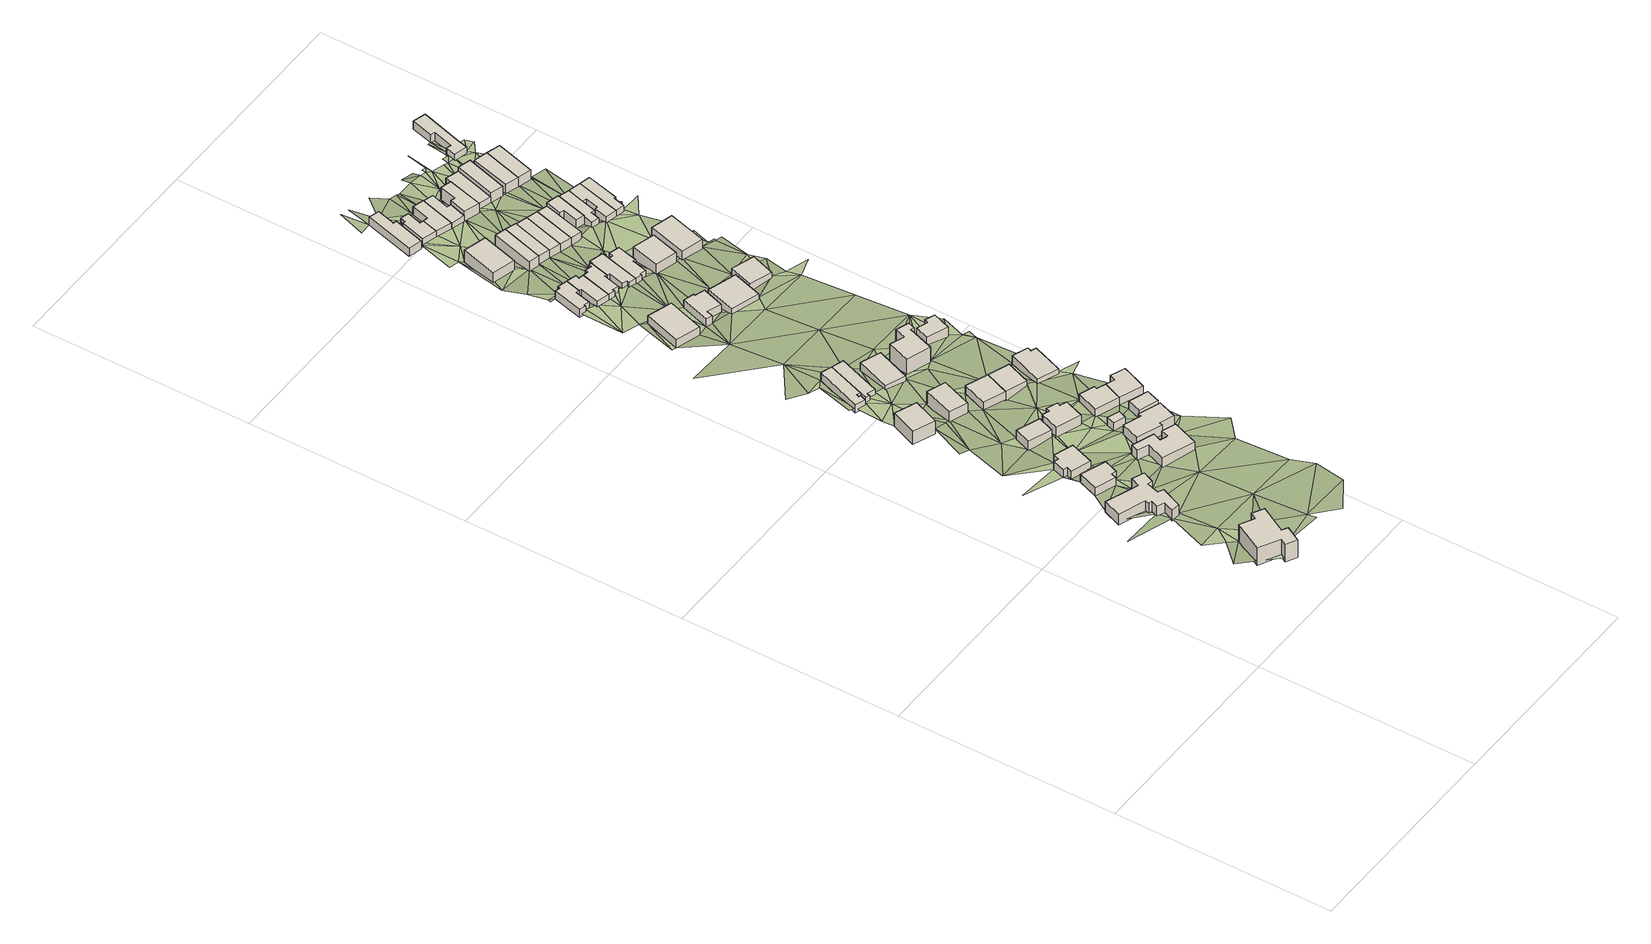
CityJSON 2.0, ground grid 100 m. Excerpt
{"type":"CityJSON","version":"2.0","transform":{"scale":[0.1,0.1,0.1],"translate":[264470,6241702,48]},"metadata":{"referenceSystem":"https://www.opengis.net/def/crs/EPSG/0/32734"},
"CityObjects":{
"building1":{"type":"Building","attributes":{"address":"32 Rhodes Avenue University Estate Cape Town","building":"house","building:levels":"2","footprint":{"type":"Polygon"},"plus_code":"C5XRX7X3+XRR","ground_height":86.03,"building_height":6.9,"roof_height":92.93},"geometry":[{"type":"Solid","lod":"1","boundaries":[[[[0,1,2,3]],[[1,4,5,2]],[[4,6,7,5]],[[6,8,9,7]],[[8,10,11,9]],[[10,12,13,11]],[[12,14,15,13]],[[14,16,17,15]],[[16,18,19,17]],[[18,0,3,19]],[[3,2,5,7,9,11,13,15,17,19]],[[18,16,14,12,10,8,6,4,1,0]]]]}]},
"building2":{"type":"Building","attributes":{"address":"7 Beatty Road University Estate Cape Town","building":"house","building:levels":"1","footprint":{"type":"Polygon"},"plus_code":"C5XHX7XQ+XGV","ground_height":82.44,"building_height":4.1,"roof_height":86.54},"geometry":[{"type":"Solid","lod":"1","boundaries":[[[[20,21,22,23]],[[21,24,25,22]],[[24,26,27,25]],[[26,28,29,27]],[[28,30,31,29]],[[30,32,33,31]],[[32,34,35,33]],[[34,36,37,35]],[[36,38,39,37]],[[38,40,41,39]],[[40,42,43,41]],[[42,44,45,43]],[[44,46,47,45]],[[46,48,49,47]],[[48,50,51,49]],[[50,20,23,51]],[[23,22,25,27,29,31,33,35,37,39,41,43,45,47,49,51]],[[50,48,46,44,42,40,38,36,34,32,30,28,26,24,21,20]]]]}]},
"building3":{"type":"Building","attributes":{"address":"5 Beatty Road University Estate Cape Town","building":"house","building:levels":"1","footprint":{"type":"Polygon"},"plus_code":"C5XPX7XQ+XGV","ground_height":81.12,"building_height":4.1,"roof_height":85.22},"geometry":[{"type":"Solid","lod":"1","boundaries":[[[[52,53,54,55]],[[53,56,57,54]],[[56,58,59,57]],[[58,60,61,59]],[[60,62,63,61]],[[62,52,55,63]],[[55,54,57,59,61,63]],[[62,60,58,56,53,52]]]]}]},
"building4":{"type":"Building","attributes":{"address":"3 Beatty Road University Estate Cape Town","building":"house","building:levels":"1","footprint":{"type":"Polygon"},"plus_code":"C5XRXXX8+XFR","ground_height":79.48,"building_height":4.1,"roof_height":83.58},"geometry":[{"type":"Solid","lod":"1","boundaries":[[[[64,65,66,67]],[[65,68,69,66]],[[68,70,71,69]],[[70,72,73,71]],[[72,74,75,73]],[[74,76,77,75]],[[76,78,79,77]],[[78,64,67,79]],[[67,66,69,71,73,75,77,79]],[[78,76,74,72,70,68,65,64]]]]}]},
"building5":{"type":"Building","attributes":{"address":"37 Ritchie Street University Estate Cape Town","building":"house","building:levels":"1","footprint":{"type":"Polygon"},"plus_code":"C5X9XPXC+X7X","ground_height":74.91,"building_height":4.1,"roof_height":79.01},"geometry":[{"type":"Solid","lod":"1","boundaries":[[[[80,81,82,83]],[[81,84,85,82]],[[84,86,87,85]],[[86,80,83,87]],[[83,82,85,87]],[[86,84,81,80]]]]}]},
"building6":{"type":"Building","attributes":{"address":"1 Beatty Road University Estate Cape Town","building":"house","building:levels":"1","footprint":{"type":"Polygon"},"plus_code":"C6X6XJXR+XRR","ground_height":77.39,"building_height":4.1,"roof_height":81.49},"geometry":[{"type":"Solid","lod":"1","boundaries":[[[[88,89,90,91]],[[89,92,93,90]],[[92,94,95,93]],[[94,88,91,95]],[[91,90,93,95]],[[94,92,89,88]]]]}]},
"building7":{"type":"Building","attributes":{"address":"4 Haig Road University Estate Cape Town","building":"house","building:levels":"1","footprint":{"type":"Polygon"},"plus_code":"C7X7XCXH+XGV","ground_height":80.32,"building_height":4.1,"roof_height":84.42},"geometry":[{"type":"Solid","lod":"1","boundaries":[[[[96,97,98,99]],[[97,100,101,98]],[[100,102,103,101]],[[102,104,105,103]],[[104,106,107,105]],[[106,108,109,107]],[[108,110,111,109]],[[110,112,113,111]],[[112,114,115,113]],[[114,96,99,115]],[[99,98,101,103,105,107,109,111,113,115]],[[114,112,110,108,106,104,102,100,97,96]]]]}]},
"building8":{"type":"Building","attributes":{"address":"39 Hackney Lane University Estate Cape Town","building":"house","building:levels":"1","footprint":{"type":"Polygon"},"plus_code":"C6XRXCXP+XRR","ground_height":78.95,"building_height":4.1,"roof_height":83.05},"geometry":[{"type":"Solid","lod":"1","boundaries":[[[[116,117,118,119]],[[117,120,121,118]],[[120,122,123,121]],[[122,124,125,123]],[[124,126,127,125]],[[126,128,129,127]],[[128,130,131,129]],[[130,116,119,131]],[[119,118,121,123,125,127,129,131]],[[130,128,126,124,122,120,117,116]]]]}]},
"building9":{"type":"Building","attributes":{"address":"12 Selbourne Road University Estate Cape Town","building":"house","building:levels":"1","footprint":{"type":"Polygon"},"plus_code":"C5XJXHXW+XGW","ground_height":69.64,"building_height":4.1,"roof_height":73.74},"geometry":[{"type":"Solid","lod":"1","boundaries":[[[[132,133,134,135]],[[133,136,137,134]],[[136,138,139,137]],[[138,140,141,139]],[[140,142,143,141]],[[142,144,145,143]],[[144,146,147,145]],[[146,132,135,147]],[[135,134,137,139,141,143,145,147]],[[146,144,142,140,138,136,133,132]]]]}]},
"building10":{"type":"Building","attributes":{"address":"39 Ritchie Street University Estate Cape Town","building":"house","building:levels":"1","footprint":{"type":"Polygon"},"plus_code":"C6X5XXX8+XQR","ground_height":74.91,"building_height":4.1,"roof_height":79.01},"geometry":[{"type":"Solid","lod":"1","boundaries":[[[[148,149,150,151]],[[149,152,153,150]],[[152,154,155,153]],[[154,148,151,155]],[[151,150,153,155]],[[154,152,149,148]]]]}]},
"building11":{"type":"Building","attributes":{"building":"garage","building:levels":"1","footprint":{"type":"Polygon"},"plus_code":"C7X8XVX8+XWV","ground_height":78.95,"building_height":4.1,"roof_height":83.05},"geometry":[{"type":"Solid","lod":"1","boundaries":[[[[156,157,158,159]],[[157,160,161,158]],[[160,162,163,161]],[[162,156,159,163]],[[159,158,161,163]],[[162,160,157,156]]]]}]},
"building12":{"type":"Building","attributes":{"address":"2 Haig Road University Estate Cape Town","building":"house","building:levels":"1","footprint":{"type":"Polygon"},"plus_code":"C7XHX3XQ+XHX","ground_height":80.32,"building_height":4.1,"roof_height":84.42},"geometry":[{"type":"Solid","lod":"1","boundaries":[[[[164,165,166,167]],[[165,168,169,166]],[[168,170,171,169]],[[170,172,173,171]],[[172,174,175,173]],[[174,176,177,175]],[[176,178,179,177]],[[178,164,167,179]],[[167,166,169,171,173,175,177,179]],[[178,176,174,172,170,168,165,164]]]]}]},
"building13":{"type":"Building","attributes":{"address":"14 Selbourne Road University Estate Cape Town","building":"house","building:levels":"1","footprint":{"type":"Polygon"},"plus_code":"C5XWX3XW+X7W","ground_height":69.64,"building_height":4.1,"roof_height":73.74},"geometry":[{"type":"Solid","lod":"1","boundaries":[[[[132,146,147,135]],[[146,180,181,147]],[[180,182,183,181]],[[182,184,185,183]],[[184,186,187,185]],[[186,188,189,187]],[[188,132,135,189]],[[135,147,181,183,185,187,189]],[[188,186,184,182,180,146,132]]]]}]},
"building14":{"type":"Building","attributes":{"address":"41 Ritchie Street University Estate Cape Town","building":"house","building:levels":"1","footprint":{"type":"Polygon"},"plus_code":"C6XRXWXW+XPV","ground_height":74.14,"building_height":4.1,"roof_height":78.24},"geometry":[{"type":"Solid","lod":"1","boundaries":[[[[190,191,192,193]],[[191,194,195,192]],[[194,196,197,195]],[[196,190,193,197]],[[193,192,195,197]],[[196,194,191,190]]]]}]},
"building15":{"type":"Building","attributes":{"address":"16 Selbourne Road University Estate Cape Town","building":"house","building:levels":"1","footprint":{"type":"Polygon"},"plus_code":"C6XCXRXQ+X9X","ground_height":68.85,"building_height":4.1,"roof_height":72.95},"geometry":[{"type":"Solid","lod":"1","boundaries":[[[[198,199,200,201]],[[199,202,203,200]],[[202,204,205,203]],[[204,198,201,205]],[[201,200,203,205]],[[204,202,199,198]]]]}]},
"building16":{"type":"Building","attributes":{"address":"40 Hackney Lane University Estate Cape Town","building":"house","building:levels":"1","footprint":{"type":"Polygon"},"plus_code":"C7XPX6X4+X9W","ground_height":77.82,"building_height":4.1,"roof_height":81.92},"geometry":[{"type":"Solid","lod":"1","boundaries":[[[[206,207,208,209]],[[207,210,211,208]],[[210,212,213,211]],[[212,214,215,213]],[[214,216,217,215]],[[216,206,209,217]],[[209,208,211,213,215,217]],[[216,214,212,210,207,206]]]]}]},
"building17":{"type":"Building","attributes":{"address":"University Estate Cape Town","building":"house","building:levels":"1","footprint":{"type":"Polygon"},"plus_code":"C8X3X9XQ+XFX","ground_height":77.82,"building_height":4.1,"roof_height":81.92},"geometry":[{"type":"Solid","lod":"1","boundaries":[[[[218,219,220,221]],[[219,222,223,220]],[[222,224,225,223]],[[224,218,221,225]],[[221,220,223,225]],[[224,222,219,218]]]]}]},
"building18":{"type":"Building","attributes":{"address":"43 Ritchie Street University Estate Cape Town","building":"house","building:levels":"1","footprint":{"type":"Polygon"},"plus_code":"C7X8XMX6+XPW","ground_height":74.14,"building_height":4.1,"roof_height":78.24},"geometry":[{"type":"Solid","lod":"1","boundaries":[[[[226,227,197,193]],[[227,228,229,197]],[[228,230,231,229]],[[230,226,193,231]],[[193,197,229,231]],[[230,228,227,226]]]]}]},
"building19":{"type":"Building","attributes":{"address":"Devonshire Street Woodstock Cape Town","building":"house","building:levels":"1","footprint":{"type":"Polygon"},"plus_code":"C5XMX8X3+X3X","ground_height":61.88,"building_height":4.1,"roof_height":65.98},"geometry":[{"type":"Solid","lod":"1","boundaries":[[[[232,233,234,235]],[[233,236,237,234]],[[236,238,239,237]],[[238,232,235,239]],[[235,234,237,239]],[[238,236,233,232]]]]}]},
"building20":{"type":"Building","attributes":{"address":"42 Ritchie Street University Estate Cape Town","building":"house","building:levels":"1","footprint":{"type":"Polygon"},"plus_code":"C8X7X8XW+X7X","ground_height":77.82,"building_height":4.1,"roof_height":81.92},"geometry":[{"type":"Solid","lod":"1","boundaries":[[[[206,216,217,209]],[[216,240,241,217]],[[240,242,243,241]],[[242,244,245,243]],[[244,246,247,245]],[[246,206,209,247]],[[209,217,241,243,245,247]],[[246,244,242,240,216,206]]]]}]},
"building21":{"type":"Building","attributes":{"address":"18 Selbourne Road University Estate Cape Town","building":"house","building:levels":"2","footprint":{"type":"Polygon"},"plus_code":"C7X3X6XH+XMW","ground_height":71.4,"building_height":6.9,"roof_height":78.3},"geometry":[{"type":"Solid","lod":"1","boundaries":[[[[248,249,250,251]],[[249,252,253,250]],[[252,254,255,253]],[[254,256,257,255]],[[256,258,259,257]],[[258,260,261,259]],[[260,262,263,261]],[[262,248,251,263]],[[251,250,253,255,257,259,261,263]],[[262,260,258,256,254,252,249,248]]]]}]},
"building22":{"type":"Building","attributes":{"address":"45 Ritchie Street University Estate Cape Town","building":"house","building:levels":"1","footprint":{"type":"Polygon"},"plus_code":"C8X2XJXH+XQV","ground_height":73.03,"building_height":4.1,"roof_height":77.13},"geometry":[{"type":"Solid","lod":"1","boundaries":[[[[264,265,266,267]],[[265,268,269,266]],[[268,270,271,269]],[[270,272,273,271]],[[272,274,275,273]],[[274,264,267,275]],[[267,266,269,271,273,275]],[[274,272,270,268,265,264]]]]}]},
"building23":{"type":"Building","attributes":{"address":"3 Devonshire Street Woodstock Cape Town","building":"semidetached_house","building:levels":"1","footprint":{"type":"Polygon"},"plus_code":"C5XFX8XG+X3R","ground_height":57.22,"building_height":4.1,"roof_height":61.32},"geometry":[{"type":"Solid","lod":"1","boundaries":[[[[276,277,278,279]],[[277,280,281,278]],[[280,282,283,281]],[[282,284,285,283]],[[284,286,287,285]],[[286,288,289,287]],[[288,290,291,289]],[[290,292,293,291]],[[292,294,295,293]],[[294,276,279,295]],[[279,278,281,283,285,287,289,291,293,295]],[[294,292,290,288,286,284,282,280,277,276]]]]}]},
"building24":{"type":"Building","attributes":{"address":"Devonshire Street Woodstock Cape Town","building":"house","building:levels":"1","footprint":{"type":"Polygon"},"plus_code":"C6XCX8XJ+X6X","ground_height":61.88,"building_height":4.1,"roof_height":65.98},"geometry":[{"type":"Solid","lod":"1","boundaries":[[[[296,297,298,299]],[[297,300,301,298]],[[300,302,303,301]],[[302,304,305,303]],[[304,306,307,305]],[[306,308,309,307]],[[308,310,311,309]],[[310,296,299,311]],[[299,298,301,303,305,307,309,311]],[[310,308,306,304,302,300,297,296]]]]}]},
"building25":{"type":"Building","attributes":{"address":"5 Devonshire Street Woodstock Cape Town","building":"semidetached_house","building:levels":"1","footprint":{"type":"Polygon"},"plus_code":"C5XPXVXH+XVV","ground_height":57.22,"building_height":4.1,"roof_height":61.32},"geometry":[{"type":"Solid","lod":"1","boundaries":[[[[312,313,314,315]],[[313,316,317,314]],[[316,318,319,317]],[[318,290,291,319]],[[290,288,289,291]],[[288,320,321,289]],[[320,322,323,321]],[[322,312,315,323]],[[315,314,317,319,291,289,321,323]],[[322,320,288,290,318,316,313,312]]]]}]},
"building26":{"type":"Building","attributes":{"address":"20 Selbourne Road University Estate Cape Town","building":"house","building:levels":"1","footprint":{"type":"Polygon"},"plus_code":"C7XWX7X8+XHR","ground_height":70.32,"building_height":4.1,"roof_height":74.42},"geometry":[{"type":"Solid","lod":"1","boundaries":[[[[324,325,326,327]],[[325,328,329,326]],[[328,330,331,329]],[[330,332,333,331]],[[332,334,335,333]],[[334,324,327,335]],[[327,326,329,331,333,335]],[[334,332,330,328,325,324]]]]}]},
"building27":{"type":"Building","attributes":{"address":"7 Devonshire Street Woodstock Cape Town","building":"semidetached_house","building:levels":"1","footprint":{"type":"Polygon"},"plus_code":"C6X4XMXG+XMW","ground_height":57.22,"building_height":4.1,"roof_height":61.32},"geometry":[{"type":"Solid","lod":"1","boundaries":[[[[336,337,338,315]],[[337,339,340,338]],[[339,341,342,340]],[[341,343,344,342]],[[343,345,346,344]],[[345,347,348,349,346]],[[347,350,351,352,349,348]],[[350,353,354,352,351]],[[353,355,356,354]],[[355,357,358,356]],[[357,359,314,358]],[[359,336,315,314]],[[315,338,340,342,344,346,349,352,354,356,358,314]],[[359,357,355,353,350,347,345,343,341,339,337,336]]]]}]},
"building28":{"type":"Building","attributes":{"address":"35 Palmerston Road Woodstock Cape Town","building":"house","building:levels":"1","footprint":{"type":"Polygon"},"plus_code":"C5XHXCX9+XWX","ground_height":55.13,"building_height":4.1,"roof_height":59.23},"geometry":[{"type":"Solid","lod":"1","boundaries":[[[[360,361,362,363]],[[361,364,365,362]],[[364,366,367,365]],[[366,360,363,367]],[[363,362,365,367]],[[366,364,361,360]]]]}]},
"building29":{"type":"Building","attributes":{"address":"10 Devonshire Street Woodstock Cape Town","building":"house","building:levels":"1","footprint":{"type":"Polygon"},"plus_code":"C7X2X4X6+XCV","ground_height":61.88,"building_height":4.1,"roof_height":65.98},"geometry":[{"type":"Solid","lod":"1","boundaries":[[[[368,369,370,371]],[[369,372,373,370]],[[372,374,375,373]],[[374,368,371,375]],[[371,370,373,375]],[[374,372,369,368]]]]}]},
"building30":{"type":"Building","attributes":{"address":"9 Devonshire Street Woodstock Cape Town","building":"semidetached_house","building:levels":"1","footprint":{"type":"Polygon"},"plus_code":"C6XFX8XX+XMR","ground_height":56.8,"building_height":4.1,"roof_height":60.9},"geometry":[{"type":"Solid","lod":"1","boundaries":[[[[376,377,378,379]],[[377,380,381,378]],[[380,382,383,381]],[[382,384,385,383]],[[384,347,348,385]],[[347,345,386,348]],[[345,387,388,386]],[[387,389,390,388]],[[389,391,392,390]],[[391,393,394,392]],[[393,376,379,394]],[[379,378,381,383,385,348,386,388,390,392,394]],[[393,391,389,387,345,347,384,382,380,377,376]]]]}]},
"building31":{"type":"Building","attributes":{"address":"28 Palmerston Road Woodstock Cape Town","building":"semidetached_house","building:levels":"1","footprint":{"type":"Polygon"},"plus_code":"C5X8XFXH+X3V","ground_height":50.91,"building_height":4.1,"roof_height":55.01},"geometry":[{"type":"Solid","lod":"1","boundaries":[[[[395,396,397,398]],[[396,399,400,397]],[[399,401,402,400]],[[401,403,404,402]],[[403,405,406,404]],[[405,395,398,406]],[[398,397,400,402,404,406]],[[405,403,401,399,396,395]]]]}]},
"building32":{"type":"Building","attributes":{"address":"33 Palmerston Road Woodstock Cape Town","building":"house","building:levels":"1","footprint":{"type":"Polygon"},"plus_code":"C6X3XXXH+XMX","ground_height":55.13,"building_height":4.1,"roof_height":59.23},"geometry":[{"type":"Solid","lod":"1","boundaries":[[[[407,408,409,410]],[[408,411,412,409]],[[411,413,414,412]],[[413,407,410,414]],[[410,409,412,414]],[[413,411,408,407]]]]}]},
"building33":{"type":"Building","attributes":{"address":"11 Devonshire Street Woodstock Cape Town","building":"semidetached_house","building:levels":"1","footprint":{"type":"Polygon"},"plus_code":"C6XRXFXH+X6X","ground_height":56.8,"building_height":4.1,"roof_height":60.9},"geometry":[{"type":"Solid","lod":"1","boundaries":[[[[376,415,416,379]],[[415,417,418,416]],[[417,419,420,418]],[[419,421,422,420]],[[421,423,424,422]],[[423,425,426,424]],[[425,427,428,426]],[[427,429,430,428]],[[429,377,378,430]],[[377,376,379,378]],[[379,416,418,420,422,424,426,428,430,378]],[[377,429,427,425,423,421,419,417,415,376]]]]}]},
"building34":{"type":"Building","attributes":{"address":"26 Palmerston Road Woodstock Cape Town","building":"semidetached_house","building:levels":"1","footprint":{"type":"Polygon"},"plus_code":"C5XMXHX9+XVV","ground_height":50.91,"building_height":4.1,"roof_height":55.01},"geometry":[{"type":"Solid","lod":"1","boundaries":[[[[431,432,433,434]],[[432,435,436,433]],[[435,437,438,436]],[[437,439,440,438]],[[439,441,442,440]],[[441,443,444,442]],[[443,445,446,444]],[[445,431,434,446]],[[434,433,436,438,440,442,444,446]],[[445,443,441,439,437,435,432,431]]]]}]},
"building35":{"type":"Building","attributes":{"address":"31 Palmerston Road Woodstock Cape Town","building":"house","building:levels":"1","footprint":{"type":"Polygon"},"plus_code":"C6X8XXX5+XWR","ground_height":55.13,"building_height":4.1,"roof_height":59.23},"geometry":[{"type":"Solid","lod":"1","boundaries":[[[[447,448,449,410,450,451]],[[448,452,414,410,449]],[[452,453,454,414]],[[453,447,451,450,454]],[[450,410,414,454]],[[453,452,448,447]]]]}]},
"building36":{"type":"Building","attributes":{"address":"12 Devonshire Street Woodstock Cape Town","building":"house","building:levels":"1","footprint":{"type":"Polygon"},"plus_code":"C7XPXRXC+XPV","ground_height":61.09,"building_height":4.1,"roof_height":65.19},"geometry":[{"type":"Solid","lod":"1","boundaries":[[[[455,456,457,458]],[[456,459,460,457]],[[459,461,462,460]],[[461,455,458,462]],[[458,457,460,462]],[[461,459,456,455]]]]}]},
"building37":{"type":"Building","attributes":{"address":"Palmerston Road Woodstock Cape Town","building":"house","building:levels":"1","footprint":{"type":"Polygon"},"plus_code":"C6XJX6X5+XFX","ground_height":54.78,"building_height":4.1,"roof_height":58.88},"geometry":[{"type":"Solid","lod":"1","boundaries":[[[[463,447,451,464]],[[447,453,465,451]],[[453,466,467,465]],[[466,463,464,467]],[[464,451,465,467]],[[466,453,447,463]]]]}]},
"building38":{"type":"Building","attributes":{"address":"13 Devonshire Street Woodstock Cape Town","building":"house","building:levels":"1","footprint":{"type":"Polygon"},"plus_code":"C7X7XVXJ+XGV","ground_height":58.93,"building_height":4.1,"roof_height":63.03},"geometry":[{"type":"Solid","lod":"1","boundaries":[[[[468,469,470,471]],[[469,472,473,470]],[[472,474,475,473]],[[474,468,471,475]],[[471,470,473,475]],[[474,472,469,468]]]]}]},
"building39":{"type":"Building","attributes":{"address":"24 Palmerston Road Woodstock Cape Town","building":"semidetached_house","building:levels":"1","footprint":{"type":"Polygon"},"plus_code":"C6X2X7XW+XRV","ground_height":50.91,"building_height":4.1,"roof_height":55.01},"geometry":[{"type":"Solid","lod":"1","boundaries":[[[[476,477,478,479,480,481]],[[477,482,483,479,478]],[[482,484,485,483]],[[484,431,434,485]],[[431,445,446,434]],[[445,476,481,480,446]],[[480,479,483,485,434,446]],[[445,431,484,482,477,476]]]]}]},
"building40":{"type":"Building","attributes":{"address":"29 Palmerston Road Woodstock Cape Town","building":"house","building:levels":"1","footprint":{"type":"Polygon"},"plus_code":"C6XVXFX5+XGV","ground_height":54.78,"building_height":4.1,"roof_height":58.88},"geometry":[{"type":"Solid","lod":"1","boundaries":[[[[486,463,464,487]],[[463,466,467,464]],[[466,488,489,467]],[[488,486,487,489]],[[487,464,467,489]],[[488,466,463,486]]]]}]},
"building41":{"type":"Building","attributes":{"address":"22 Palmerston Road Woodstock Cape Town","building":"semidetached_house","building:levels":"1","footprint":{"type":"Polygon"},"plus_code":"C6XCX3XM+X4X","ground_height":50.72,"building_height":4.1,"roof_height":54.82},"geometry":[{"type":"Solid","lod":"1","boundaries":[[[[490,491,492,493]],[[491,494,495,492]],[[494,496,478,495]],[[496,497,481,478]],[[497,498,499,481]],[[498,490,493,499]],[[493,492,495,478,481,499]],[[498,497,496,494,491,490]]]]}]},
"building42":{"type":"Building","attributes":{"address":"27 Palmerston Road Woodstock Cape Town","building":"house","building:levels":"1","footprint":{"type":"Polygon"},"plus_code":"C7X4XCXM+XFX","ground_height":54.78,"building_height":4.1,"roof_height":58.88},"geometry":[{"type":"Solid","lod":"1","boundaries":[[[[486,488,489,487]],[[488,500,501,489]],[[500,502,503,501]],[[502,486,487,503]],[[487,489,501,503]],[[502,500,488,486]]]]}]},
"building43":{"type":"Building","attributes":{"address":"15 Devonshire Street Woodstock Cape Town","building":"house","building:levels":"1","footprint":{"type":"Polygon"},"plus_code":"C7XWXQXP+XJV","ground_height":58.36,"building_height":4.1,"roof_height":62.46},"geometry":[{"type":"Solid","lod":"1","boundaries":[[[[504,505,506,507]],[[505,508,509,506]],[[508,510,511,509]],[[510,504,507,511]],[[507,506,509,511]],[[510,508,505,504]]]]}]},
"building44":{"type":"Building","attributes":{"address":"20 Palmerston Road Woodstock Cape Town","building":"semidetached_house","building:levels":"1","footprint":{"type":"Polygon"},"plus_code":"C6XMXPXR+XCW","ground_height":52.75,"building_height":4.1,"roof_height":56.85},"geometry":[{"type":"Solid","lod":"1","boundaries":[[[[490,498,499,512,513,493]],[[498,514,515,512,499]],[[514,516,517,515]],[[516,518,519,517]],[[518,520,521,519]],[[520,490,493,513,521]],[[513,512,515,517,519,521]],[[520,518,516,514,498,490]]]]}]},
"building45":{"type":"Building","attributes":{"address":"25 Palmerston Road Woodstock Cape Town","building":"house","building:levels":"1","footprint":{"type":"Polygon"},"plus_code":"C7XFXWX8+XVR","ground_height":54.78,"building_height":4.1,"roof_height":58.88},"geometry":[{"type":"Solid","lod":"1","boundaries":[[[[522,523,524,525,526,527]],[[523,528,529,525,524]],[[528,530,531,529]],[[530,532,533,531]],[[532,534,535,533]],[[534,522,527,526,535]],[[526,525,529,531,533,535]],[[534,532,530,528,523,522]]]]}]},
"building46":{"type":"Building","attributes":{"address":"23 Palmerston Road Woodstock Cape Town","building":"house","building:levels":"1","footprint":{"type":"Polygon"},"plus_code":"C7XPX4XF+XPR","ground_height":54.42,"building_height":4.1,"roof_height":58.52},"geometry":[{"type":"Solid","lod":"1","boundaries":[[[[536,522,527,537]],[[522,534,538,527]],[[534,539,540,538]],[[539,541,542,540]],[[541,543,544,542]],[[543,545,546,544]],[[545,547,548,546]],[[547,536,537,548]],[[537,527,538,540,542,544,546,548]],[[547,545,543,541,539,534,522,536]]]]}]},
"building47":{"type":"Building","attributes":{"address":"18 Palmerston Road Woodstock Cape Town","building":"semidetached_house","building:levels":"1","footprint":{"type":"Polygon"},"plus_code":"C7X4XXXR+X3W","ground_height":50.72,"building_height":4.1,"roof_height":54.82},"geometry":[{"type":"Solid","lod":"1","boundaries":[[[[549,550,551,552]],[[550,553,554,551]],[[553,555,556,554]],[[555,549,552,556]],[[552,551,554,556]],[[555,553,550,549]]]]}]},
"building48":{"type":"Building","attributes":{"address":"21 Palmerston Road Woodstock Cape Town","building":"house","building:levels":"1","footprint":{"type":"Polygon"},"plus_code":"C8X2XPX3+X2W","ground_height":54.42,"building_height":4.1,"roof_height":58.52},"geometry":[{"type":"Solid","lod":"1","boundaries":[[[[557,536,537,558]],[[536,547,548,537]],[[547,559,560,548]],[[559,561,562,560]],[[561,563,564,562]],[[563,565,566,564]],[[565,567,568,566]],[[567,557,558,568]],[[558,537,548,560,562,564,566,568]],[[567,565,563,561,559,547,536,557]]]]}]},
"building49":{"type":"Building","attributes":{"address":"16 Palmerston Road Woodstock Cape Town","building":"semidetached_house","building:levels":"1","footprint":{"type":"Polygon"},"plus_code":"C7XCXVX3+X5X","ground_height":52.75,"building_height":4.1,"roof_height":56.85},"geometry":[{"type":"Solid","lod":"1","boundaries":[[[[569,570,556,571,572,552]],[[570,573,574,571,556]],[[573,575,576,574]],[[575,569,552,572,576]],[[572,571,574,576]],[[575,573,570,569]]]]}]},
"building50":{"type":"Building","attributes":{"address":"19 Palmerston Road Woodstock Cape Town","building":"house","building:levels":"1","footprint":{"type":"Polygon"},"plus_code":"C8X6XRX4+XRW","ground_height":54.42,"building_height":4.1,"roof_height":58.52},"geometry":[{"type":"Solid","lod":"1","boundaries":[[[[577,557,558,578]],[[557,567,568,558]],[[567,579,580,568]],[[579,581,582,580]],[[581,583,584,582]],[[583,585,586,584]],[[585,577,578,586]],[[578,558,568,580,582,584,586]],[[585,583,581,579,567,557,577]]]]}]},
"building51":{"type":"Building","attributes":{"address":"14 Palmerston Road Woodstock Cape Town","building":"semidetached_house","building:levels":"1","footprint":{"type":"Polygon"},"plus_code":"C7XRX6X6+XCW","ground_height":52.46,"building_height":4.1,"roof_height":56.56},"geometry":[{"type":"Solid","lod":"1","boundaries":[[[[587,588,589,590]],[[588,591,592,589]],[[591,593,594,592]],[[593,587,590,594]],[[590,589,592,594]],[[593,591,588,587]]]]}]},
"building52":{"type":"Building","attributes":{"address":"12 Palmerston Road Woodstock Cape Town","building":"semidetached_house","building:levels":"1","footprint":{"type":"Polygon"},"plus_code":"C8X4XCX4+X6R","ground_height":52.46,"building_height":4.1,"roof_height":56.56},"geometry":[{"type":"Solid","lod":"1","boundaries":[[[[588,587,590,589]],[[587,595,596,590]],[[595,597,598,596]],[[597,588,589,598]],[[589,590,596,598]],[[597,595,587,588]]]]}]},
"building53":{"type":"Building","attributes":{"address":"76 Balfour Street Woodstock Cape Town","building":"house","building:levels":"1","footprint":{"type":"Polygon"},"plus_code":"C8X6XGX4+X7R","ground_height":48.61,"building_height":4.1,"roof_height":52.71},"geometry":[{"type":"Solid","lod":"1","boundaries":[[[[599,600,601,602]],[[600,603,604,601]],[[603,605,606,604]],[[605,607,608,606]],[[607,609,610,608]],[[609,611,612,610]],[[611,613,614,612]],[[613,615,616,614]],[[615,599,602,616]],[[602,601,604,606,608,610,612,614,616]],[[615,613,611,609,607,605,603,600,599]]]]}]},
"terrain1":{"type":"TINRelief","geometry":[{"type":"CompositeSurface","lod":"1","boundaries":[[[617,618,6]],[[619,620,618]],[[617,6,621]],[[622,623,621]],[[624,625,626]],[[622,621,6]],[[622,624,623]],[[6,1,622]],[[1,6,627]],[[625,628,629]],[[628,630,629]],[[631,632,633]],[[622,634,624]],[[625,624,635]],[[628,625,636]],[[637,58,56]],[[638,633,632]],[[58,637,639]],[[622,1,640]],[[622,640,634]],[[632,641,638]],[[70,642,72]],[[1,633,640]],[[643,644,645]],[[645,646,643]],[[639,48,58]],[[76,72,53]],[[72,76,74]],[[638,640,633]],[[62,58,48]],[[65,647,70]],[[634,648,644]],[[60,58,62]],[[76,53,649]],[[62,48,46]],[[649,53,52]],[[647,65,650]],[[651,647,652]],[[644,648,645]],[[70,68,65]],[[640,648,634]],[[647,650,652]],[[46,645,653]],[[62,46,654]],[[655,651,656]],[[654,52,62]],[[653,645,648]],[[649,52,657]],[[638,658,659]],[[654,46,653]],[[64,649,657]],[[660,650,65]],[[660,65,64]],[[652,661,651]],[[640,638,662]],[[656,651,663]],[[654,657,52]],[[652,650,664]],[[651,661,663]],[[653,665,654]],[[666,648,640]],[[667,660,64]],[[638,659,662]],[[648,668,653]],[[669,670,86]],[[656,663,84]],[[657,671,64]],[[652,664,194]],[[672,673,670]],[[674,661,652]],[[64,675,667]],[[663,661,84]],[[86,84,669]],[[669,672,670]],[[660,667,130]],[[657,676,677]],[[678,679,673]],[[657,677,671]],[[662,666,640]],[[671,157,64]],[[64,157,675]],[[652,194,674]],[[660,130,88]],[[84,661,152]],[[672,680,681]],[[680,672,682]],[[683,681,144]],[[669,682,672]],[[684,664,88]],[[680,146,681]],[[146,144,681]],[[668,648,685]],[[84,152,669]],[[667,675,686]],[[687,688,676]],[[688,687,689]],[[130,126,88]],[[677,676,690]],[[648,666,685]],[[664,684,194]],[[673,133,678]],[[691,682,669]],[[130,128,126]],[[682,691,692]],[[693,694,695]],[[676,688,690]],[[678,133,694]],[[157,156,675]],[[126,684,88]],[[691,669,696]],[[671,160,157]],[[697,686,675]],[[97,690,688]],[[697,675,156]],[[698,160,671]],[[194,191,674]],[[669,152,699]],[[97,668,685]],[[133,695,694]],[[124,684,126]],[[697,120,686]],[[696,669,699]],[[122,120,124]],[[674,191,700]],[[156,162,697]],[[690,178,701]],[[698,702,160]],[[690,97,178]],[[194,684,196]],[[152,700,699]],[[691,696,703]],[[702,222,160]],[[162,160,222]],[[704,705,695]],[[684,124,706]],[[120,706,124]],[[695,133,132]],[[706,120,697]],[[697,162,216]],[[703,188,691]],[[707,178,97]],[[222,702,164]],[[97,685,708]],[[162,222,219]],[[695,132,188]],[[191,190,700]],[[196,684,709]],[[219,216,162]],[[708,707,97]],[[178,707,164]],[[684,706,710]],[[700,711,699]],[[712,222,164]],[[700,190,711]],[[684,710,709]],[[164,707,712]],[[711,713,699]],[[714,233,232]],[[260,699,713]],[[240,216,219]],[[233,704,236]],[[715,188,703]],[[204,699,260]],[[210,207,206]],[[188,716,695]],[[232,717,714]],[[219,218,240]],[[210,718,706]],[[713,711,719]],[[719,711,190]],[[718,710,706]],[[695,716,704]],[[709,710,230]],[[703,204,715]],[[206,244,210]],[[720,721,722]],[[704,297,236]],[[206,246,244]],[[230,272,190]],[[210,244,718]],[[720,717,723]],[[715,716,188]],[[720,724,721]],[[256,204,260]],[[297,704,300]],[[230,710,272]],[[710,718,725]],[[715,204,256]],[[724,720,723]],[[717,232,238]],[[256,260,258]],[[726,721,727]],[[238,236,297]],[[704,728,300]],[[729,719,190]],[[724,727,721]],[[238,723,717]],[[730,276,731]],[[190,272,729]],[[719,732,249]],[[733,731,292]],[[716,734,704]],[[320,727,724]],[[725,718,735]],[[731,276,292]],[[704,734,728]],[[286,727,288]],[[297,296,238]],[[723,736,724]],[[727,320,288]],[[292,276,294]],[[252,249,732]],[[300,304,302]],[[737,732,719]],[[738,272,270]],[[304,300,728]],[[723,739,736]],[[732,324,252]],[[733,740,741]],[[254,252,324]],[[742,715,256]],[[723,238,743]],[[740,733,292]],[[270,268,265]],[[737,719,744]],[[739,723,745]],[[292,290,746]],[[729,272,738]],[[744,719,729]],[[747,748,741]],[[742,716,715]],[[747,741,749]],[[739,745,750]],[[723,743,745]],[[742,256,254]],[[368,304,728]],[[290,318,746]],[[740,292,746]],[[749,741,740]],[[306,310,308]],[[332,324,334]],[[296,751,238]],[[254,324,742]],[[238,752,743]],[[728,734,753]],[[306,304,368]],[[318,316,313]],[[748,747,360]],[[754,745,743]],[[755,745,754]],[[752,238,756]],[[318,313,757]],[[758,744,729]],[[296,310,751]],[[755,759,745]],[[760,746,318]],[[306,761,310]],[[332,742,324]],[[754,743,762]],[[744,758,763]],[[729,763,758]],[[757,313,764]],[[734,716,765]],[[766,748,767]],[[737,744,768]],[[755,754,769]],[[760,740,746]],[[761,306,368]],[[757,770,318]],[[771,749,740]],[[756,238,751]],[[330,737,768]],[[332,330,742]],[[765,716,742]],[[360,772,748]],[[310,761,751]],[[770,757,773]],[[366,749,771]],[[318,770,774]],[[318,774,760]],[[748,772,767]],[[742,330,768]],[[761,368,374]],[[408,771,740]],[[770,347,382]],[[382,347,384]],[[772,360,366]],[[775,756,776]],[[734,777,753]],[[767,772,778]],[[374,753,779]],[[774,770,382]],[[366,771,408]],[[751,776,756]],[[441,767,778]],[[778,772,780]],[[779,753,781]],[[782,761,374]],[[765,777,734]],[[401,767,441]],[[776,751,783]],[[382,466,774]],[[783,784,776]],[[779,782,374]],[[751,761,785]],[[377,429,427]],[[427,380,377]],[[382,380,786]],[[787,395,788]],[[789,780,772]],[[761,782,790]],[[781,753,777]],[[474,783,751]],[[401,441,437]],[[466,382,488]],[[405,403,401]],[[437,441,439]],[[366,791,772]],[[785,761,790]],[[786,380,427]],[[382,786,488]],[[437,405,401]],[[791,366,408]],[[474,425,783]],[[395,405,792]],[[425,786,427]],[[435,432,431]],[[437,435,405]],[[772,791,789]],[[791,408,793]],[[435,431,484]],[[482,405,435]],[[777,794,781]],[[435,484,482]],[[786,795,488]],[[790,782,796]],[[797,781,794]],[[782,461,798]],[[504,425,474]],[[799,785,790]],[[781,797,461]],[[793,447,800]],[[801,405,482]],[[802,791,793]],[[803,794,777]],[[425,804,786]],[[782,798,796]],[[795,786,805]],[[474,799,504]],[[806,405,801]],[[790,504,799]],[[798,461,797]],[[447,463,800]],[[802,793,800]],[[425,504,804]],[[477,807,482]],[[804,805,786]],[[805,808,795]],[[795,808,809]],[[494,491,490]],[[482,807,801]],[[486,800,463]],[[502,795,809]],[[796,798,810]],[[520,518,490]],[[811,808,805]],[[494,812,477]],[[494,490,518]],[[813,802,800]],[[814,809,808]],[[807,477,812]],[[810,815,796]],[[816,796,815]],[[817,800,486]],[[818,805,804]],[[819,810,798]],[[486,502,817]],[[813,516,802]],[[800,820,813]],[[502,809,817]],[[821,815,810]],[[816,822,796]],[[823,816,815]],[[518,824,494]],[[825,812,494]],[[804,545,818]],[[543,818,545]],[[804,504,826]],[[823,827,816]],[[828,800,817]],[[827,822,816]],[[545,804,563]],[[824,825,494]],[[820,800,828]],[[504,822,826]],[[550,516,813]],[[824,518,516]],[[822,827,829]],[[547,545,563]],[[826,830,804]],[[561,547,563]],[[550,824,516]],[[828,817,831]],[[547,561,559]],[[825,824,832]],[[830,826,833]],[[817,522,834]],[[835,825,832]],[[834,831,817]],[[836,824,550]],[[832,824,837]],[[835,832,838]],[[836,837,824]],[[839,833,840]],[[841,833,826]],[[549,836,550]],[[591,828,831]],[[522,536,842]],[[843,839,840]],[[522,842,834]],[[837,844,845]],[[837,836,844]],[[575,828,591]],[[846,836,549]],[[842,536,847]],[[844,836,848]],[[549,575,849]],[[549,849,846]],[[557,850,536]],[[536,850,847]],[[575,591,851]],[[851,849,575]],[[852,853,849]],[[852,849,851]],[[847,597,842]],[[591,854,851]],[[588,854,591]],[[855,852,851]],[[597,847,856]],[[857,852,855]],[[854,858,851]],[[588,597,854]],[[603,855,859]],[[603,857,855]],[[854,597,856]],[[859,605,603]],[[860,858,854]],[[861,862,858]],[[861,858,860]]]}]}
},
"vertices":[
[364,212,358],[313,240,358],[313,240,449],[364,212,449],[297,211,358],[297,211,449],[234,245,358],[234,245,449],[161,112,358],[161,112,449],[253,62,358],[253,62,449],[237,32,358],[237,32,449],[285,6,358],[285,6,449],[323,77,358],[323,77,449],[298,91,358],[298,91,449],
[115,783,331],[82,699,331],[82,699,385],[115,783,385],[202,656,331],[202,656,385],[197,638,331],[197,638,385],[213,634,331],[213,634,385],[202,604,331],[202,604,385],[236,588,331],[236,588,385],[215,540,331],[215,540,385],[255,536,331],[255,536,385],[297,635,331],[297,635,385],[272,646,331],[272,646,385],[289,702,331],[289,702,385],[312,697,331],[312,697,385],[334,749,331],[334,749,385],[280,771,331],[280,771,385],[261,729,331],[261,729,385],
[317,915,331],[203,957,331],[203,957,372],[317,915,372],[169,866,331],[169,866,372],[262,832,331],[262,832,372],[271,858,331],[271,858,372],[292,850,331],[292,850,372],
[339,1082,315],[251,1112,315],[251,1112,356],[339,1082,356],[242,1085,315],[242,1085,356],[220,1092,315],[220,1092,356],[201,1036,315],[201,1036,356],[220,1029,315],[220,1029,356],[212,1005,315],[212,1005,356],[301,974,315],[301,974,356],
[104,1665,242],[202,1626,242],[202,1626,310],[104,1665,310],[250,1744,242],[250,1744,310],[152,1783,242],[152,1783,310],
[413,1284,288],[308,1323,288],[308,1323,335],[413,1284,335],[280,1248,288],[280,1248,335],[384,1209,288],[384,1209,335],
[607,696,309],[651,814,309],[651,814,364],[607,696,364],[589,837,309],[589,837,364],[576,802,309],[576,802,364],[543,814,309],[543,814,364],[557,852,309],[557,852,364],[457,889,309],[457,889,364],[444,854,309],[444,854,364],[494,835,309],[494,835,364],[462,750,309],[462,750,364],
[393,1194,288],[504,1153,288],[504,1153,350],[393,1194,350],[536,1241,288],[536,1241,350],[505,1252,288],[505,1252,350],[511,1268,288],[511,1268,350],[461,1287,288],[461,1287,350],[455,1268,288],[455,1268,350],[424,1279,288],[424,1279,350],
[285,2161,216],[235,2177,216],[235,2177,257],[285,2161,257],[154,1964,216],[154,1964,257],[199,1948,216],[199,1948,257],[211,1978,216],[211,1978,257],[202,1981,216],[202,1981,257],[207,1992,216],[207,1992,257],[223,1986,216],[223,1986,257],
[356,1579,242],[406,1716,242],[406,1716,310],[356,1579,310],[323,1746,242],[323,1746,310],[273,1609,242],[273,1609,310],
[549,1063,310],[535,1024,310],[535,1024,350],[549,1063,350],[589,1005,310],[589,1005,350],[603,1043,310],[603,1043,350],
[718,930,309],[619,966,309],[619,966,364],[718,930,364],[614,951,309],[614,951,364],[535,980,309],[535,980,364],[504,896,309],[504,896,364],[617,854,309],[617,854,364],[622,869,309],[622,869,364],[687,845,309],[687,845,364],
[212,1955,216],[212,1955,257],[230,1949,216],[230,1949,257],[234,1962,216],[234,1962,257],[270,1949,216],[270,1949,257],[339,2142,216],[339,2142,257],
[540,1608,261],[441,1646,261],[441,1646,302],[540,1608,302],[399,1537,261],[399,1537,302],[498,1499,261],[498,1499,302],
[372,2087,208],[314,1932,208],[314,1932,250],[372,2087,250],[405,1898,208],[405,1898,250],[463,2053,208],[463,2053,250],
[713,1179,298],[673,1194,298],[673,1194,339],[713,1179,339],[677,1207,298],[677,1207,339],[610,1232,298],[610,1232,339],[571,1132,298],[571,1132,339],[679,1093,298],[679,1093,339],
[768,1021,298],[681,1051,298],[681,1051,339],[768,1021,339],[659,988,298],[659,988,339],[747,959,298],[747,959,339],
[540,1608,250],[498,1499,250],[594,1464,250],[594,1464,302],[635,1573,250],[635,1573,302],
[205,2957,139],[150,2789,139],[150,2789,180],[205,2957,180],[262,2754,139],[262,2754,180],[316,2922,139],[316,2922,180],
[784,1052,298],[784,1052,339],[829,1166,298],[829,1166,339],[763,1192,298],[763,1192,339],[752,1164,298],[752,1164,339],
[547,1878,208],[588,1996,208],[588,1996,303],[547,1878,303],[604,1990,208],[604,1990,303],[615,2023,208],[615,2023,303],[556,2044,208],[556,2044,303],[540,1995,208],[540,1995,303],[474,2018,208],[474,2018,303],[439,1916,208],[439,1916,303],
[728,1405,250],[779,1544,250],[779,1544,291],[728,1405,291],[755,1552,250],[755,1552,291],[762,1571,250],[762,1571,291],[692,1597,250],[692,1597,291],[633,1442,250],[633,1442,291],
[167,3360,92],[131,3222,92],[131,3222,133],[167,3360,133],[160,3215,92],[160,3215,133],[162,3222,92],[162,3222,133],[187,3216,92],[187,3216,133],[205,3288,92],[205,3288,133],[220,3284,92],[220,3284,133],[238,3354,92],[238,3354,133],[194,3365,92],[194,3365,133],[191,3354,92],[191,3354,133],
[356,2892,139],[314,2759,139],[314,2759,180],[356,2892,180],[342,2750,139],[342,2750,180],[351,2779,139],[351,2779,180],[415,2758,139],[415,2758,180],[447,2856,139],[447,2856,180],[403,2870,139],[403,2870,180],[405,2877,139],[405,2877,180],
[264,3176,92],[301,3320,92],[301,3320,133],[264,3176,133],[279,3324,92],[279,3324,133],[284,3342,92],[284,3342,133],[229,3281,92],[229,3281,133],[206,3192,92],[206,3192,133],
[644,2007,198],[620,1944,198],[620,1944,264],[644,2007,264],[715,1908,198],[715,1908,264],[745,1989,198],[745,1989,264],[700,2006,198],[700,2006,264],[694,1988,198],[694,1988,264],
[264,3176,88],[293,3169,88],[293,3169,133],[296,3179,88],[296,3179,133],[324,3172,88],[324,3172,133],[343,3247,88],[343,3247,133],[353,3244,88],[353,3244,133],[376,3333,88],[376,3333,129],[376,3333,133],[364,3336,88],[364,3336,129],[364,3336,133],[360,3321,88],[360,3321,133],[330,3329,88],[330,3329,133],[326,3314,88],[326,3314,133],[301,3320,88],
[186,3792,50],[140,3628,50],[140,3628,112],[186,3792,112],[243,3600,50],[243,3600,112],[289,3764,50],[289,3764,112],
[458,2845,139],[416,2710,139],[416,2710,180],[458,2845,180],[544,2670,139],[544,2670,180],[586,2805,139],[586,2805,180],
[402,3143,88],[440,3293,88],[440,3293,129],[402,3143,129],[449,3328,88],[449,3328,129],[385,3345,88],[385,3345,129],[382,3331,88],[382,3331,129],[353,3244,129],[366,3241,88],[366,3241,129],[348,3170,88],[348,3170,129],[372,3164,88],[372,3164,129],[369,3151,88],[369,3151,129],
[177,4227,29],[114,4000,29],[114,4000,70],[177,4227,70],[175,3985,29],[175,3985,70],[216,4126,29],[216,4126,70],[201,4130,29],[201,4130,70],[225,4214,29],[225,4214,70],
[372,3727,50],[323,3740,50],[323,3740,112],[372,3727,112],[268,3548,50],[268,3548,112],[317,3535,50],[317,3535,112],
[431,3136,88],[431,3136,129],[433,3144,88],[433,3144,129],[461,3137,88],[461,3137,129],[478,3206,88],[478,3206,129],[490,3203,88],[490,3203,129],[513,3295,88],[513,3295,129],[464,3308,88],[464,3308,129],[459,3288,88],[459,3288,129],
[275,4041,29],[259,4046,29],[259,4046,70],[275,4041,70],[278,4112,29],[278,4112,70],[241,4122,29],[241,4122,70],[234,4097,29],[234,4097,70],[221,4100,29],[221,4100,70],[188,3986,29],[188,3986,70],[254,3967,29],[254,3967,70],
[422,3711,68],[372,3727,68],[372,3727,109],[422,3711,112],[422,3711,109],[317,3535,68],[368,3521,68],[368,3521,112],
[615,2842,131],[579,2735,131],[579,2735,172],[615,2842,172],[681,2700,131],[681,2700,172],[718,2808,131],[718,2808,172],
[476,3696,68],[476,3696,109],[368,3521,109],[422,3506,68],[422,3506,109],
[491,3109,88],[591,3082,88],[591,3082,150],[491,3109,150],[627,3210,88],[627,3210,150],[527,3238,88],[527,3238,150],
[325,3944,29],[371,4105,29],[371,4105,68],[371,4105,70],[325,3944,70],[325,3944,68],[320,4119,29],[320,4119,70],[296,4037,29],[296,4037,70],
[526,3682,68],[526,3682,109],[474,3490,68],[474,3490,109],
[412,4005,27],[394,4010,27],[394,4010,68],[412,4005,68],[418,4092,27],[418,4092,68],[371,4105,27],[325,3944,27],[388,3927,27],[388,3927,68],
[524,3476,68],[524,3476,109],[573,3668,68],[573,3668,109],
[662,3243,84],[614,3070,84],[614,3070,145],[662,3243,145],[714,3043,84],[714,3043,145],[762,3216,84],[762,3216,145],
[388,3927,89],[412,4005,89],[460,3905,27],[460,3905,89],[502,4065,27],[502,4065,89],[453,4078,27],[453,4078,89],[432,4000,27],[432,4000,89],
[646,3664,64],[588,3679,64],[588,3679,105],[588,3679,109],[646,3664,109],[646,3664,105],[568,3605,64],[568,3605,109],[588,3600,64],[588,3600,109],[569,3529,64],[569,3529,109],[607,3519,64],[607,3519,109],
[697,3649,64],[697,3649,105],[607,3519,105],[595,3475,64],[595,3475,105],[630,3466,64],[630,3466,105],[641,3509,64],[641,3509,105],[658,3504,64],[658,3504,105],[675,3569,64],[675,3569,105],
[587,4086,27],[527,4104,27],[527,4104,68],[587,4086,68],[473,3919,27],[473,3919,68],[533,3901,27],[533,3901,68],
[754,3636,64],[754,3636,105],[693,3565,64],[693,3565,105],[678,3506,64],[678,3506,105],[666,3506,64],[666,3506,105],[651,3446,64],[651,3446,105],[703,3434,64],[703,3434,105],
[587,4086,25],[533,3901,25],[533,3901,89],[587,4086,89],[590,3884,25],[590,3884,89],[644,4070,25],[644,4070,89],
[803,3624,64],[803,3624,105],[743,3425,64],[743,3425,105],[757,3480,64],[757,3480,105],[766,3478,64],[766,3478,105],[782,3541,64],[782,3541,105],
[668,3864,25],[718,4042,25],[718,4042,86],[668,3864,86],[655,4059,25],[655,4059,86],[607,3881,25],[607,3881,86],
[730,3847,25],[730,3847,86],[780,4024,25],[780,4024,86],
[804,4384,6],[746,4401,6],[746,4401,47],[804,4384,47],[718,4301,6],[718,4301,47],[737,4296,6],[737,4296,47],[710,4203,6],[710,4203,47],[690,4210,6],[690,4210,47],[677,4162,6],[677,4162,47],[737,4147,6],[737,4147,47],[750,4200,6],[750,4200,47],
[89,172,391],[161,112,380],[237,32,380],[253,62,380],[204,284,358],[251,355,358],[136,352,358],[215,540,344],[202,604,344],[2,605,354],[297,211,380],[197,638,344],[82,699,354],[202,656,344],[298,91,380],[323,77,380],[364,212,380],[255,536,344],[236,588,344],[213,634,344],[115,783,339],[500,105,368],[261,729,344],[500,355,348],[505,66,368],[25,1105,322],[272,646,344],[297,635,344],[312,697,344],[289,702,344],[74,1231,322],[500,605,334],[301,974,331],[280,1248,294],[153,1434,294],[251,1355,294],[462,750,323],[444,854,323],[105,1449,302],[202,1626,269],[457,889,323],[604,11,368],[749,105,358],[384,1209,310],[273,1609,269],[789,257,336],[251,1610,269],[308,1323,294],[494,835,323],[749,355,336],[393,1194,310],[607,696,334],[251,1860,242],[148,1836,242],[535,980,323],[199,1948,242],[154,1964,242],[356,1579,269],[500,1105,309],[557,852,323],[504,896,323],[198,2157,216],[129,1977,242],[212,1955,242],[211,1978,242],[230,1949,242],[202,1981,242],[500,1355,288],[749,605,320],[504,1153,310],[543,814,323],[589,837,323],[576,802,323],[617,854,323],[270,1949,242],[234,1962,242],[79,2237,205],[145,2177,216],[251,2360,194],[314,1932,242],[571,1132,310],[614,951,323],[405,1898,234],[406,1716,261],[622,869,323],[619,966,323],[372,2087,216],[251,2610,172],[2,2610,185],[610,1232,310],[749,855,309],[835,683,320],[594,1464,288],[633,1442,277],[500,1860,234],[747,959,309],[439,1916,234],[131,2796,139],[500,2110,208],[500,2360,184],[204,2995,115],[749,1355,277],[547,1878,234],[128,3023,115],[160,3215,115],[131,3222,115],[251,3110,115],[206,3192,115],[728,1405,277],[162,3222,115],[187,3216,115],[416,2710,162],[761,1810,223],[143,3365,92],[146,3377,92],[620,1944,234],[120,3459,99],[500,2610,162],[820,1371,277],[264,3176,115],[715,1908,223],[749,1610,250],[293,3169,115],[268,3548,71],[108,3566,75],[749,2110,198],[369,3151,115],[744,1863,223],[324,3172,115],[251,3360,92],[140,3628,71],[173,3810,50],[243,3600,71],[296,3179,115],[491,3109,109],[402,3143,109],[544,2670,162],[348,3170,115],[353,3244,92],[431,3136,109],[330,3329,92],[749,1860,223],[343,3247,92],[317,3535,71],[500,2860,139],[372,3164,115],[776,1852,223],[326,3314,92],[749,2360,174],[128,3822,50],[175,3985,50],[782,1970,223],[366,3241,92],[364,3336,92],[251,3605,71],[251,3855,50],[360,3321,92],[368,3521,71],[433,3144,109],[461,3137,109],[749,2610,153],[188,3986,50],[579,2735,139],[254,3967,50],[681,2700,153],[615,2842,139],[490,3203,109],[478,3206,109],[591,3082,109],[500,3360,88],[140,4237,9],[183,4362,9],[325,3944,50],[614,3070,109],[388,3927,48],[222,4351,9],[372,3727,71],[734,2668,153],[524,3476,88],[714,3043,104],[772,2787,131],[749,2860,131],[627,3210,104],[500,3855,48],[362,4255,9],[460,3905,48],[836,2635,153],[651,3446,84],[595,3475,88],[323,4322,9],[397,4244,7],[569,3529,68],[568,3605,68],[775,3021,104],[607,3519,68],[409,4240,7],[473,3919,48],[588,3600,68],[750,3039,104],[749,3110,104],[588,3679,68],[630,3466,84],[802,3013,104],[533,3901,48],[778,3031,104],[762,3216,104],[774,3123,104],[500,4115,27],[465,4226,27],[749,3360,84],[762,3126,104],[590,3884,48],[778,3185,104],[703,3434,84],[607,3881,48],[522,4218,27],[743,3425,84],[668,3864,45],[479,4277,7],[567,4193,27],[547,4211,27],[534,4262,7],[757,3480,84],[776,3456,84],[837,3424,84],[730,3847,45],[766,3478,84],[568,4225,27],[552,4229,27],[622,4177,27],[735,3845,45],[606,4331,7],[643,4171,25],[803,3827,45],[677,4162,25],[674,4192,25],[649,4199,25],[749,4115,25],[690,4210,25],[785,4024,25],[705,4304,6],[737,4147,25],[710,4203,25],[798,4153,25],[784,4190,25],[750,4200,25]
]}
